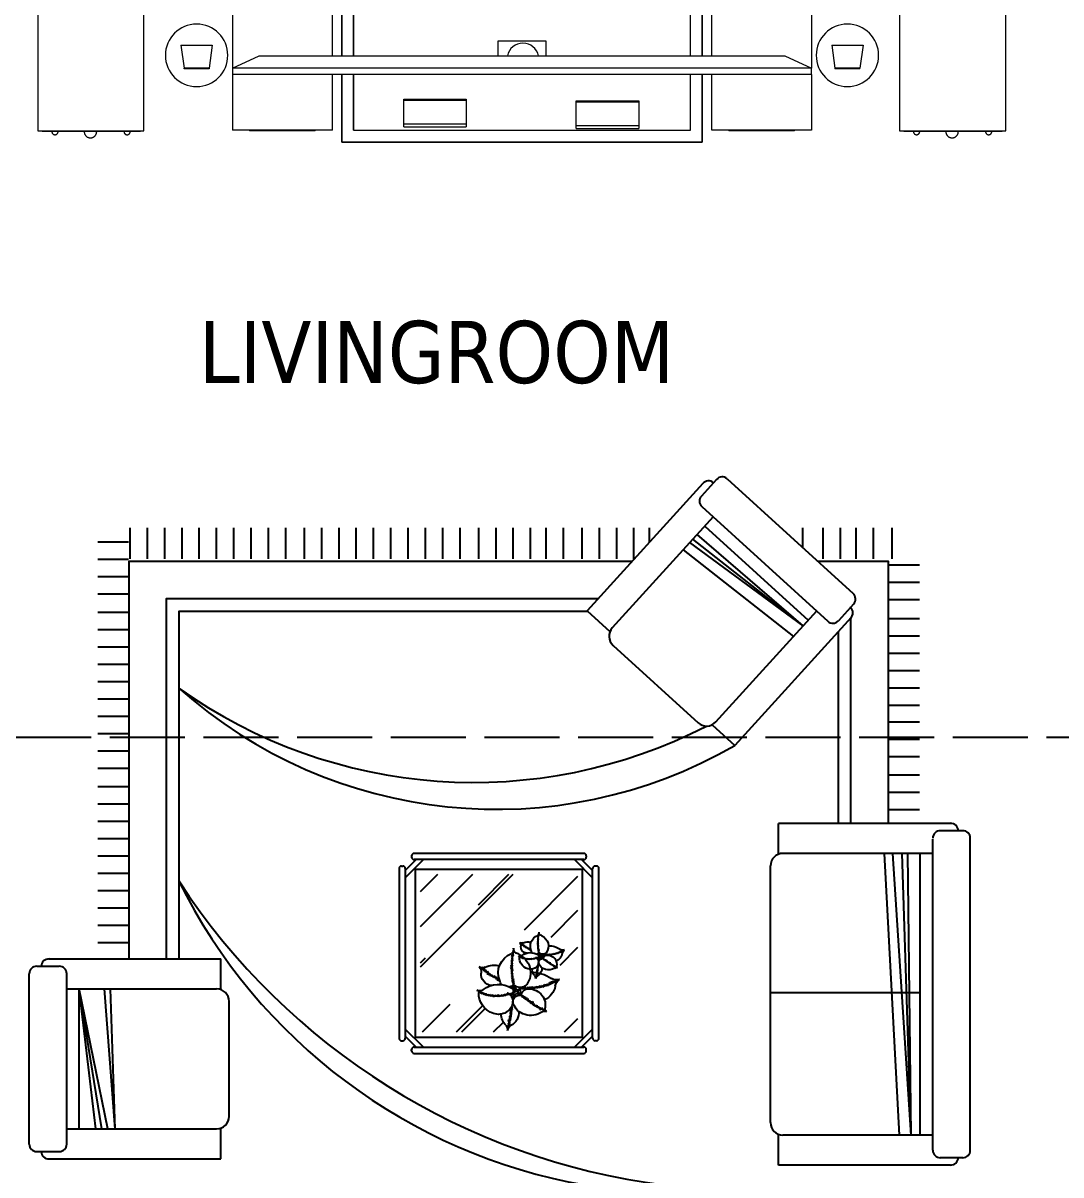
# Model space of a CAD drawing. Header units: inches. Extents: x 8351 to 42256, y 21052 to 33437.
# Drawn here: x 12247.7 to 12413.9, y 23941 to 24125.3 of the extents above; entities that cross this region are included whole.
import ezdxf

# ---------------------------------------------------------------- set-up
doc = ezdxf.new("R2010")
doc.units = ezdxf.units.IN
doc.header["$MEASUREMENT"] = 0
doc.linetypes.add('ACAD_ISO02W100', pattern=[15, 12, -3])
doc.layers.add('A-FUNTURE', color=241, linetype='Continuous')
doc.layers.add('A-G-BEAM', color=8, linetype='ACAD_ISO02W100')
doc.layers.add('A-TEXT', color=7, linetype='Continuous', lineweight=25)
doc.layers.add('I-FURN', color=30, linetype='Continuous', lineweight=9)
doc.styles.add('DIM_FONT', font='SIMPLEX', dxfattribs={"width": 0.8})
doc.styles.add('PDF Tahoma', font='tahoma.ttf')

# ---------------------------------------------------------------- blocks, each defined once
blk = doc.blocks.new('A$C35D01B65')
at = {"color": 252}
for p, q in [((122, 376.1), (128.3, 374.1)), ((128.3, 374.1), (123, 373.1)), ((123, 373.1), (133.6, 369.2)), ((133.6, 369.2), (124.1, 367.2)), ((132.5, 356.5), (123, 352.6)), ((123, 352.6), (136.7, 347.7)), ((124.1, 367.2), (132.5, 362.4)), ((132.5, 362.4), (126.2, 361.4)), ((126.2, 361.4), (132.5, 356.5)), ((136.7, 347.7), (128.3, 345.7)), ((128.3, 345.7), (134.6, 339.8)), ((134.6, 339.8), (129.3, 335.9)), ((129.3, 335.9), (139.9, 333.9)), ((137.8, 326.1), (131.4, 321.2)), ((139.9, 333.9), (132.5, 330)), ((132.5, 330), (137.8, 326.1)), ((131.4, 321.2), (139.9, 318.3)), ((139.9, 318.3), (132.5, 315.3)), ((132.5, 315.3), (138.8, 310.4)), ((138.8, 310.4), (135.7, 309.4)), ((135.7, 309.4), (143, 304.5)), ((143, 304.5), (136.7, 301.6)), ((209.3, 279.1), (215.7, 276.1)), ((210.4, 271.2), (209.3, 279.1)), ((214.6, 285), (224.1, 277.1)), ((215.7, 276.1), (214.6, 285)), ((222, 289.9), (227.2, 285)), ((224.1, 277.1), (222, 289.9)), ((227.2, 293.8), (232.5, 289.9)), ((227.2, 285), (227.2, 293.8)), ((232.5, 289.9), (233.5, 296.7)), ((233.5, 296.7), (239.9, 291.8)), ((239.9, 300.6), (245.1, 295.7)), ((239.9, 291.8), (239.9, 300.6)), ((245.1, 295.7), (246.2, 303.6)), ((246.2, 303.6), (251.4, 300.6)), ((251.4, 300.6), (252.5, 311.4)), ((252.5, 311.4), (258.8, 300.6)), ((258.8, 300.6), (260.9, 309.4)), ((260.9, 309.4), (265.1, 305.5)), ((265.1, 305.5), (267.2, 314.3)), ((11.5, 241.8), (16.7, 237.9)), ((13.6, 236), (11.5, 241.8)), ((16.7, 245.8), (23, 240.9)), ((16.7, 237.9), (16.7, 245.8)), ((23, 247.7), (27.2, 244.8)), ((23, 240.9), (23, 247.7)), ((27.2, 250.7), (33.6, 243.8)), ((27.2, 244.8), (27.2, 250.7)), ((33.6, 243.8), (35.7, 253.6)), ((35.7, 253.6), (42, 247.7)), ((42, 247.7), (44.1, 254.6)), ((44.1, 254.6), (49.3, 247.7)), ((49.3, 247.7), (51.4, 255.6)), ((51.4, 255.6), (54.6, 251.6)), ((54.6, 251.6), (58.8, 255.6)), ((58.8, 255.6), (59.9, 248.7)), ((59.9, 248.7), (67.2, 258.5)), ((67.2, 258.5), (70.4, 250.7)), ((70.4, 250.7), (73.6, 257.5)), ((73.6, 257.5), (76.7, 251.6)), ((76.7, 251.6), (82, 257.5)), ((82, 257.5), (84.1, 249.7)), ((84.1, 249.7), (89.3, 257.5)), ((89.3, 257.5), (93.6, 250.7)), ((93.6, 250.7), (96.7, 257.5)), ((96.7, 257.5), (100.9, 248.7)), ((100.9, 248.7), (105.1, 257.5)), ((105.1, 257.5), (106.2, 248.7)), ((106.2, 248.7), (113.6, 254.6)), ((113.6, 254.6), (113.6, 245.8)), ((113.6, 245.8), (118.8, 251.6)), ((118.8, 251.6), (118.8, 245.8)), ((118.8, 245.8), (124.1, 250.7)), ((148, 227.8), (154.6, 234.9)), ((177.8, 258.5), (188.3, 254.6)), ((183, 252.6), (177.8, 258.5)), ((185.1, 264.4), (193.5, 258.5)), ((188.3, 254.6), (185.1, 264.4)), ((191.4, 267.3), (197.8, 261.4)), ((193.5, 258.5), (191.4, 267.3)), ((197.8, 271.2), (203, 265.4)), ((197.8, 261.4), (197.8, 271.2)), ((203, 275.2), (210.4, 271.2)), ((203, 265.4), (203, 275.2)), ((77.8, 188.9), (77.8, 180.1)), ((83, 185), (77.8, 188.9)), ((83, 193.8), (83, 185)), ((88.3, 188.9), (83, 193.8)), ((84.1, 194.8), (88.3, 188.9)), ((149.3, 189.9), (137.8, 185)), ((137.8, 185), (146.2, 180.1)), ((149, 223.4), (139.5, 216.3)), ((150.4, 201.7), (139.9, 196.8)), ((139.9, 196.8), (149.3, 189.9)), ((141.4, 223.4), (148, 227.8)), ((142, 205.6), (150.4, 201.7)), ((179.9, 222.3), (184.1, 228.1)), ((184.1, 228.1), (185.1, 221.3)), ((185.1, 221.3), (188.3, 225.2)), ((188.3, 225.2), (191.4, 218.3)), ((191.4, 218.3), (197.8, 226.2)), ((197.8, 226.2), (199.9, 220.3)), ((199.9, 220.3), (205.1, 224.2)), ((205.1, 224.2), (211.4, 218.3)), ((211.4, 218.3), (217.8, 226.2)), ((217.8, 226.2), (219.9, 217.4)), ((219.9, 217.4), (226.2, 225.2)), ((226.2, 225.2), (230.4, 218.3)), ((230.4, 218.3), (234.6, 223.2)), ((234.6, 217.4), (242, 224.2)), ((234.6, 223.2), (234.6, 217.4)), ((242, 224.2), (243, 215.4)), ((243, 215.4), (250.4, 222.3)), ((250.4, 222.3), (252.5, 213.4)), ((252.5, 213.4), (257.8, 219.3)), ((257.8, 219.3), (258.8, 212.5)), ((258.8, 212.5), (269.3, 218.3)), ((269.3, 218.3), (269.3, 209.5)), ((269.3, 209.5), (277.8, 214.4)), ((277.8, 214.4), (276.7, 207.6)), ((276.7, 207.6), (286.2, 213.4)), ((286.2, 213.4), (286.2, 204.6)), ((286.2, 204.6), (292.5, 208.5)), ((292.5, 208.5), (290.4, 199.7)), ((290.4, 199.7), (299.9, 204.6)), ((299.9, 204.6), (299.9, 195.8)), ((299.9, 195.8), (308.3, 202.7)), ((308.3, 202.7), (309.3, 194.8)), ((309.3, 194.8), (315.7, 197.8)), ((315.7, 197.8), (315.7, 191.9)), ((20.9, 140.9), (14.6, 142.9)), ((17.8, 147.8), (20.9, 140.9)), ((31.4, 146.8), (17.8, 147.8)), ((31.4, 156.6), (31.4, 146.8)), ((37.8, 153.7), (31.4, 156.6)), ((34.6, 161.5), (37.8, 153.7)), ((46.2, 158.6), (34.6, 161.5)), ((43, 170.3), (46.2, 158.6)), ((54.6, 168.4), (43, 170.3)), ((54.6, 176.2), (54.6, 168.4)), ((58.8, 172.3), (54.6, 176.2)), ((65.1, 179.1), (58.8, 172.3)), ((71.4, 174.2), (65.1, 179.1)), ((71.4, 184), (71.4, 174.2)), ((77.8, 180.1), (71.4, 184)), ((145.1, 150.7), (133.6, 144.9)), ((133.6, 144.9), (144.1, 138)), ((145.1, 169.3), (136.7, 165.4)), ((136.7, 165.4), (144.1, 161.5)), ((144.1, 161.5), (136.7, 154.7)), ((136.7, 154.7), (145.1, 150.7)), ((146.2, 180.1), (137.8, 174.2)), ((137.8, 174.2), (145.1, 169.3)), ((234.4, 175.2), (237.9, 174.1)), ((237.9, 174.1), (235, 173.6)), ((235, 173.6), (240.9, 171.4)), ((240.3, 164.2), (235, 162.1)), ((235, 162.1), (242.6, 159.3)), ((240.9, 171.4), (235.6, 170.3)), ((235.6, 170.3), (240.3, 167.5)), ((240.3, 167.5), (236.7, 167)), ((236.7, 167), (240.3, 164.2)), ((242.6, 159.3), (237.9, 158.2)), ((237.9, 158.2), (241.5, 154.9)), ((241.5, 154.9), (238.5, 152.7)), ((238.5, 152.7), (244.4, 151.6)), ((243.2, 147.2), (239.7, 144.5)), ((239.7, 144.5), (244.4, 142.8)), ((244.4, 151.6), (240.3, 149.4)), ((240.3, 149.4), (243.2, 147.2)), ((244.4, 142.8), (240.3, 141.2)), ((240.3, 141.2), (243.8, 138.5)), ((243.8, 138.5), (242.1, 137.9)), ((306.9, 133), (307.5, 139)), ((307.5, 139), (311, 133)), ((314.6, 135.7), (315.7, 140.7)), ((144.1, 138), (134.6, 134.1)), ((134.6, 134.1), (144.1, 129.2)), ((144.1, 129.2), (136.7, 124.3)), ((136.7, 124.3), (144.1, 121.3)), ((144.1, 121.3), (136.7, 114.5)), ((136.7, 114.5), (145.1, 110.6)), ((145.1, 110.6), (137.8, 104.7)), ((137.8, 104.7), (145.1, 100.8)), ((145.1, 100.8), (138.8, 93.9)), ((138.8, 93.9), (147.2, 91)), ((172.5, 100.1), (175.4, 97.9)), ((173.7, 96.8), (172.5, 100.1)), ((175.4, 102.2), (179, 99.5)), ((175.4, 97.9), (175.4, 102.2)), ((179, 103.3), (181.3, 101.7)), ((179, 99.5), (179, 103.3)), ((181.3, 105), (184.9, 101.2)), ((181.3, 101.7), (181.3, 105)), ((184.9, 101.2), (186.1, 106.6)), ((186.1, 106.6), (189.6, 103.3)), ((189.6, 103.3), (190.8, 107.2)), ((190.8, 107.2), (193.7, 103.3)), ((193.7, 103.3), (194.9, 107.7)), ((194.9, 107.7), (196.7, 105.5)), ((196.7, 105.5), (199, 107.7)), ((199, 107.7), (199.6, 103.9)), ((199.6, 103.9), (203.7, 109.4)), ((203.7, 109.4), (205.5, 105)), ((205.5, 105), (207.3, 108.8)), ((207.3, 108.8), (209, 105.5)), ((209, 105.5), (212, 108.8)), ((212, 108.8), (213.2, 104.4)), ((213.2, 104.4), (216.1, 108.8)), ((216.1, 108.8), (218.5, 105)), ((218.5, 105), (220.2, 108.8)), ((220.2, 108.8), (222.6, 103.9)), ((222.6, 103.9), (225, 108.8)), ((225, 108.8), (225.6, 103.9)), ((225.6, 103.9), (229.7, 107.2)), ((229.7, 107.2), (229.7, 102.2)), ((229.7, 102.2), (232.6, 105.5)), ((232.6, 105.5), (232.6, 102.2)), ((232.6, 102.2), (235.6, 105)), ((242.1, 137.9), (246.2, 135.2)), ((246.2, 135.2), (242.6, 133.5)), ((245.3, 89.7), (249, 92.2)), ((249, 92.2), (252.7, 96.1)), ((265.6, 109.4), (271.5, 107.2)), ((268.6, 106.1), (265.6, 109.4)), ((266.8, 89.1), (269.2, 92.4)), ((269.2, 92.4), (269.8, 88.5)), ((269.8, 112.7), (274.5, 109.4)), ((271.5, 107.2), (269.8, 112.7)), ((273.3, 114.3), (276.8, 111)), ((274.5, 109.4), (273.3, 114.3)), ((276.8, 116.5), (279.8, 113.2)), ((276.8, 111), (276.8, 116.5)), ((279.8, 118.7), (283.9, 116.5)), ((279.8, 113.2), (279.8, 118.7)), ((283.3, 120.9), (286.9, 119.3)), ((283.9, 116.5), (283.3, 120.9)), ((286.3, 124.2), (291.6, 119.8)), ((286.9, 119.3), (286.3, 124.2)), ((290.4, 126.9), (293.3, 124.2)), ((291.6, 119.8), (290.4, 126.9)), ((293.3, 129.1), (296.3, 126.9)), ((293.3, 124.2), (293.3, 129.1)), ((296.3, 126.9), (296.9, 130.8)), ((296.9, 130.8), (300.4, 128)), ((300.4, 133), (303.4, 130.2)), ((300.4, 128), (300.4, 133)), ((303.4, 130.2), (303.9, 134.6)), ((303.9, 134.6), (306.9, 133)), ((311, 133), (312.2, 137.9)), ((312.2, 137.9), (314.6, 135.7)), ((147.2, 91), (142, 86.1)), ((176, 47.4), (177.8, 43.5)), ((183.7, 46.8), (176, 47.4)), ((183.7, 52.3), (183.7, 46.8)), ((187.2, 50.7), (183.7, 52.3)), ((185.5, 55.1), (187.2, 50.7)), ((192, 53.4), (185.5, 55.1)), ((190.2, 60), (192, 53.4)), ((196.7, 58.9), (190.2, 60)), ((196.7, 63.3), (196.7, 58.9)), ((199, 61.1), (196.7, 63.3)), ((202.6, 64.9), (199, 61.1)), ((206.1, 62.2), (202.6, 64.9)), ((206.1, 67.7), (206.1, 62.2)), ((209.6, 65.5), (206.1, 67.7)), ((209.6, 70.4), (209.6, 65.5)), ((212.6, 68.2), (209.6, 70.4)), ((212.6, 73.2), (212.6, 68.2)), ((215.5, 70.4), (212.6, 73.2)), ((213.2, 73.7), (215.5, 70.4)), ((247.4, 49), (240.9, 45.7)), ((247.4, 59.5), (242.6, 57.3)), ((242.6, 57.3), (246.8, 55.1)), ((246.8, 55.1), (242.6, 51.2)), ((242.6, 51.2), (247.4, 49)), ((249.7, 71), (243.2, 68.2)), ((243.2, 68.2), (247.9, 65.5)), ((247.9, 65.5), (243.2, 62.2)), ((243.2, 62.2), (247.4, 59.5)), ((249.5, 89.7), (244.2, 85.8)), ((250.3, 77.6), (244.4, 74.8)), ((244.4, 74.8), (249.7, 71)), ((245.6, 79.8), (250.3, 77.6)), ((269.8, 88.5), (271.5, 90.7)), ((271.5, 90.7), (273.3, 86.9)), ((273.3, 86.9), (276.8, 91.3)), ((276.8, 91.3), (278, 88)), ((278, 88), (281, 90.2)), ((281, 90.2), (284.5, 86.9)), ((284.5, 86.9), (288, 91.3)), ((288, 91.3), (289.2, 86.3)), ((289.2, 86.3), (292.7, 90.7)), ((292.7, 90.7), (295.1, 86.9)), ((295.1, 86.9), (297.5, 89.6)), ((297.5, 86.3), (301.6, 90.2)), ((297.5, 89.6), (297.5, 86.3)), ((301.6, 90.2), (302.2, 85.2)), ((302.2, 85.2), (306.3, 89.1)), ((306.3, 89.1), (307.5, 84.1)), ((307.5, 84.1), (310.4, 87.4)), ((310.4, 87.4), (311, 83.6)), ((311, 83.6), (316.9, 86.9)), ((316.9, 86.9), (316.9, 82)), ((316.9, 82), (321.6, 84.7)), ((321.6, 84.7), (321, 80.9)), ((321, 80.9), (326.3, 84.1)), ((326.3, 84.1), (326.3, 79.2)), ((326.3, 79.2), (329.9, 81.4)), ((329.9, 81.4), (328.7, 76.5)), ((328.7, 76.5), (334, 79.2)), ((334, 79.2), (334, 74.3)), ((334, 74.3), (338.7, 78.1)), ((338.7, 78.1), (339.3, 73.7)), ((339.3, 73.7), (342.9, 75.4)), ((342.9, 75.4), (342.9, 72.1)), ((177.8, 43.5), (174.3, 44.6)), ((240.9, 45.7), (246.8, 41.9)), ((246.8, 41.9), (241.5, 39.7)), ((241.5, 39.7), (246.8, 37)), ((246.8, 37), (242.6, 34.2)), ((242.6, 34.2), (246.8, 32.6)), ((246.8, 32.6), (242.6, 28.7)), ((242.6, 28.7), (247.4, 26.5)), ((247.4, 26.5), (243.2, 23.2)), ((243.2, 23.2), (247.4, 21.1)), ((247.4, 21.1), (243.8, 17.2)), ((243.8, 17.2), (248.5, 15.6)), ((248.5, 15.6), (245.6, 12.8))]:
    blk.add_line(p, q, dxfattribs=at)
for centre, major_axis, ratio, start_param, end_param in [((196, 315.6), (-101.4, 0), 0.931359, -0.64386, -0.12835), ((85, 393.2), (-37.4, 0), 0.931359, 2.497732, 3.141566), ((-449.5, 254.8), (590.8, 0), 0.931359, 0.079161, 0.254194), ((149.4, 395.6), (-27.1, 0), 0.931359, 0.095049, 1.048204), ((104.5, 323), (62.8, 0), 0.931359, -0.117085, 1.048204), ((97.7, 246.4), (-90.4, 0), 0.931359, -1.210835, 0.057502), ((86.2, 274.9), (57.7, 0), 0.931359, 0.080445, 1.930758), ((215.2, 265.1), (-73.1, 0), 0.931359, 4.069383, 5.990613), ((104.3, 276.2), (-39.5, 0), 0.931359, 2.014039, 3.222037), ((171.4, 277.4), (-27.4, 0), 0.931359, -0.292573, 1.81957), ((448.4, -9.1), (-389, 0), 0.931359, -1.118727, -0.806659), ((205, 290), (-68.5, 0), 0.931359, 1.594581, 3.412072), ((271.6, 335.2), (-20.9, 0), 0.931359, 0.92779, 1.908697), ((369, 249.2), (-116, 0), 0.931359, -0.676061, -0.565041), ((79.7, 130.3), (135, 0), 0.931359, 1.233746, 2.201938), ((-2.8, 241), (10.3, 0), 0.931359, -1.29861, 0.057502), ((10.8, 215.2), (20.8, 0), 0.931359, 0.790943, 2.116581), ((131.7, 234.4), (13.9, 0), 0.931359, -0.999365, 2.417245), ((166.6, 344.4), (107.3, 0), 0.931359, 4.383389, 4.574189), ((213.8, 286.4), (-76, 0), 0.931359, 0.310142, 0.617664), ((146.8, 232.3), (-8.8, 0), 0.931359, 3.236326, 5.013036), ((212.8, 192.3), (72.1, 0), 0.931359, 2.489227, 2.831661), ((204, 282), (-60.9, 0), 0.931359, 0.258874, 0.700688), ((178.2, 213.3), (26.4, 0), 0.931359, 2.266453, 3.127398), ((159.6, 263.9), (19.9, 0), 0.931359, 4.605943, 5.560187), ((1506001.6, -2525816), (3102227, 122.7), 0.931356, 2.077581, 2.077587), ((177, 245.2), (-17, 0), 0.931359, 0.386029, 1.424245), ((222.3, 311.8), (-105.1, 0), 0.931359, 0.950586, 1.088264), ((225.9, 228.9), (-51.6, 0), 0.931359, -0.405798, 0.1426), ((206, 252.1), (27.8, 0), 0.931359, 3.118446, 4.736174), ((234.4, 203.7), (79.9, 0), 0.931359, 0.168838, 1.107636), ((351.1, -220.8), (-514.4, 0), 0.931359, -1.036863, -0.843243), ((67.3, 166.9), (51, 0), 0.931359, 1.746607, 3.213873), ((86.5, 299.8), (97.5, 0), 0.931359, 4.035858, 5.283821), ((175.2, 161.9), (-90.2, 0), 0.931359, -0.376714, 1.142644), ((122.8, 190.4), (-31.5, 0), 0.931359, -0.718865, -0.080308), ((122.8, 190.4), (-31.5, 0), 0.931359, 3.848767, 4.459185), ((539.6, 141.4), (-399.4, 0), 0.931359, -0.185903, 0.185903), ((172.9, 188.6), (-34.5, 0), 0.931359, 3.850701, 5.574077), ((123.5, 162.4), (-91, 0), 0.931359, 2.040895, 3.730687), ((182.9, 192.8), (-32.4, 0), 0.931359, -1.320146, -1.172986), ((202.9, 16.6), (224.4, 0), 0.931359, 0.968732, 1.684797), ((211.9, 298.2), (-149.3, 0), 0.931359, 1.587494, 2.189866), ((213.7, 184.8), (-20.9, 0), 0.931359, 2.497732, 3.141566), ((-85.6, 107.3), (-330.9, 0), 0.931359, 3.220754, 3.395787), ((249.7, 186.1), (15.2, 0), 0.931359, 3.236642, 4.189797), ((318.2, 159.3), (33.9, 0), 0.931359, 1.216661, 2.189866), ((361.7, 223.9), (-49.2, 0), 0.931359, 0.168838, 0.870004), ((-28.8, 160.5), (-45.4, 0), 0.931359, 2.554351, 3.213873), ((23, 123.2), (20.5, 0), 0.931359, 1.064334, 2.325811), ((69.1, 200.6), (-74.6, 0), 0.931359, 1.064334, 1.872975), ((220.8, 102.6), (50.6, 0), 0.931359, 1.930758, 3.199095), ((214.4, 118.5), (-32.3, 0), 0.931359, 3.222037, 5.07235), ((275.8, 141.4), (56.8, 0), 0.931359, 2.497732, 3.013243), ((224.6, 145.5), (-35.2, 0), 0.931359, 3.024508, 4.189797), ((286.6, 113.1), (-40.9, 0), 0.931359, 4.069383, 5.990613), ((417.2, -40.5), (217.8, 0), 0.931359, 2.022865, 2.334934), ((318.2, 152.3), (-11.7, 0), 0.931359, 0.92779, 1.908697), ((372.7, 104.2), (65, 0), 0.931359, 2.465532, 2.576551), ((210.7, 37.6), (75.6, 0), 0.931359, 1.233746, 2.201938), ((164.5, 99.6), (-5.75, 0), 0.931359, 1.842983, 3.199095), ((172.1, 85.1), (11.7, 0), 0.931359, 0.790943, 2.116581), ((214.5, 132.5), (54.6, 0), 0.931359, 4.035858, 5.283821), ((224.5, 119.3), (22.1, 0), 0.931359, -1.127553, 0.080445), ((239.8, 95.9), (7.8, 0), 0.931359, -0.999365, 2.417245), ((259.4, 157.5), (60.1, 0), 0.931359, 4.383389, 4.574189), ((285.8, 125), (-42.6, 0), 0.931359, 0.310142, 0.617664), ((262.1, 120), (-15.3, 0), 0.931359, -0.292573, 1.81957), ((248.3, 94.7), (-4.93, 0), 0.931359, 3.236326, 5.013036), ((285.3, 72.3), (40.4, 0), 0.931359, 2.489227, 2.831661), ((280.3, 122.5), (-34.1, 0), 0.931359, 0.258874, 0.700688), ((265.9, 84.1), (-14.8, 0), 0.931359, -0.875139, -0.014195), ((255.5, 112.4), (-11.2, 0), 0.931359, 1.46435, 2.418595), ((843527, -1414492.3), (-1737236.7, 12.3), 0.93136, -1.063965, -1.063959), ((265.2, 101.9), (-9.51, 0), 0.931359, 0.386029, 1.424245), ((290.6, 139.2), (-58.8, 0), 0.931359, 0.950586, 1.088264), ((292.6, 92.8), (-28.9, 0), 0.931359, -0.405798, 0.1426), ((279.7, -26.1), (125.7, 0), 0.931359, 0.968732, 1.684797), ((281.4, 105.8), (-15.6, 0), 0.931359, -0.023147, 1.594581), ((280.9, 127), (38.4, 0), 0.931359, -1.547012, 0.270479), ((297.4, 78.7), (-44.8, 0), 0.931359, 3.310431, 4.249228), ((116.4, 65.3), (-30.4, 0), 0.931359, 3.066124, 3.935023), ((169.5, 66), (-22.9, 0), 0.931359, -1.361808, 0.131882), ((362.7, -159), (288.1, 0), 0.931359, 2.10473, 2.29835), ((150, 54.5), (-25.4, 0), 0.931359, 2.554351, 3.213873), ((203.8, 58.1), (-28.5, 0), 0.931359, -1.394986, 0.07228), ((264.2, 55.3), (50.5, 0), 0.931359, 2.764878, 4.284237), ((234.8, 71.3), (17.7, 0), 0.931359, 2.422728, 3.061285), ((234.8, 71.3), (-17.7, 0), 0.931359, 3.848767, 4.459185), ((468.2, 43.8), (-223.7, 0), 0.931359, -0.185903, 0.185903), ((262.9, 70.2), (-19.3, 0), 0.931359, 3.850701, 5.574077), ((235.2, 55.6), (-51, 0), 0.931359, 2.040895, 3.730687), ((268.5, 72.6), (18.2, 0), 0.931359, 1.821447, 1.968607), ((284.8, 131.6), (-83.6, 0), 0.931359, 1.587494, 2.189866), ((344.3, 53.8), (-19, 0), 0.931359, 4.358254, 5.331458), ((368.6, 90), (27.5, 0), 0.931359, 3.310431, 4.011597), ((179, 33.6), (11.5, 0), 0.931359, 1.064334, 2.325811), ((204.8, 77), (-41.8, 0), 0.931359, 1.064334, 1.872975), ((231.3, 1.2), (17, 0), 0.931359, -0.075469, 0.79343), ((261, 1.6), (12.8, 0), 0.931359, 1.779785, 3.273475)]:
    blk.add_ellipse(centre, major_axis=major_axis, ratio=ratio, start_param=start_param, end_param=end_param, dxfattribs=at)
blk = doc.blocks.new('Entertainment_Center_9063 - Entertainment_Center_9063-571366-UPPER-FLOOR')
at = {"layer": 'I-FURN'}
for p, q in [((25.87, 25.87), (-31.87, 25.87)), ((-31.87, 25.87), (-31.87, 11.92)), ((-31.87, 25.87), (25.87, 25.87)), ((-31.87, 11.92), (-31.87, 25.87)), ((25.87, 11.92), (25.87, 25.87)), ((25.87, 25.87), (25.87, 11.92)), ((-30, 24), (-30, 11.92)), ((24, 24), (-30, 24)), ((24, 24), (-30, 24)), ((-30, 11.92), (-30, 24)), ((24, 11.92), (24, 24)), ((24, 11.92), (24, 24)), ((-80.55, 20.92), (-80.55, -0.08)), ((-63.55, 20.92), (-80.55, 20.92)), ((-63.55, -0.08), (-63.55, 20.92)), ((-49.37, 20.83), (-33.37, 20.83)), ((-49.37, 20.83), (-49.37, 9.92)), ((-33.37, 11.92), (-33.37, 20.83)), ((27.37, 20.83), (43.37, 20.83)), ((27.37, 11.92), (27.37, 20.83)), ((43.37, 20.83), (43.37, 9.92)), ((57.45, 20.92), (57.45, -0.08)), ((74.45, 20.92), (57.45, 20.92)), ((74.45, -0.08), (74.45, 20.92)), ((-57.61, 13.63), (-52.61, 13.63)), ((-57.61, 13.63), (-57.11, 9.92)), ((-52.61, 13.63), (-53.11, 9.92)), ((-6.87, 14.25), (-6.87, 11.92)), ((0.88, 14.25), (-6.87, 14.25)), ((0.88, 11.92), (0.88, 14.25)), ((46.61, 13.63), (51.61, 13.63)), ((46.61, 13.63), (47.11, 9.92)), ((51.61, 13.63), (51.11, 9.92)), ((-49.37, 9.92), (-45.08, 11.92)), ((-45.08, 11.92), (39.08, 11.92)), ((39.08, 11.92), (43.37, 9.92)), ((-57.11, 9.92), (-53.11, 9.92)), ((-57.11, 9.86), (-57.11, 9.92)), ((-53.11, 9.92), (-57.11, 9.92)), ((-53.11, 9.86), (-57.11, 9.86)), ((-53.11, 9.92), (-53.11, 9.86)), ((43.37, 9.92), (-49.37, 9.92)), ((-49.37, 9.92), (-49.37, 8.92)), ((43.37, 8.92), (43.37, 9.92)), ((47.11, 9.92), (51.11, 9.92)), ((47.11, 9.92), (47.11, 9.86)), ((51.11, 9.92), (47.11, 9.92)), ((51.11, 9.86), (47.11, 9.86)), ((51.11, 9.86), (51.11, 9.92)), ((-49.37, 8.92), (-49.37, 0)), ((43.37, 8.92), (-49.37, 8.92)), ((-33.37, 0), (-33.37, 8.92)), ((-31.87, 8.92), (-31.87, -1.87)), ((-31.87, -1.87), (-31.87, 8.92)), ((-30, 8.92), (-30, 0)), ((-30, 0), (-30, 8.92)), ((24, 0), (24, 8.92)), ((24, 0), (24, 8.92)), ((25.87, -1.87), (25.87, 8.92)), ((25.87, 8.92), (25.87, -1.87)), ((27.37, 0), (27.37, 8.92)), ((43.37, 8.92), (43.37, 0)), ((-21.94, 4.97), (-11.94, 4.97)), ((-21.94, 4.82), (-21.94, 4.97)), ((-21.94, 0.97), (-21.94, 4.82)), ((-21.94, 4.82), (-11.94, 4.82)), ((-11.94, 4.97), (-11.94, 4.82)), ((-11.94, 4.82), (-11.94, 0.97)), ((5.69, 4.57), (5.69, 4.72)), ((5.69, 4.72), (15.69, 4.72)), ((5.69, 0.72), (5.69, 4.57)), ((5.69, 4.57), (15.69, 4.57)), ((15.69, 4.72), (15.69, 4.57)), ((15.69, 4.57), (15.69, 0.72)), ((-33.37, 0), (-49.37, 0)), ((-30, 0), (24, 0)), ((-30, 0), (24, 0)), ((-21.94, 0.54), (-21.94, 0.97)), ((-11.94, 0.97), (-21.94, 0.97)), ((-21.94, 0.54), (-11.94, 0.54)), ((-11.94, 0.97), (-11.94, 0.54)), ((5.69, 0.29), (5.69, 0.72)), ((15.69, 0.72), (5.69, 0.72)), ((5.69, 0.29), (15.69, 0.29)), ((15.69, 0.72), (15.69, 0.29)), ((43.37, 0), (27.37, 0)), ((-80.55, -0.08), (-63.55, -0.08)), ((-79.84, -0.08), (-79.84, -0.2)), ((-64.09, -0.2), (-79.84, -0.2)), ((-64.09, -0.2), (-64.09, -0.08)), ((-46.62, 0), (-46.62, -0.06)), ((-36.12, -0.06), (-46.62, -0.06)), ((-36.12, -0.06), (-36.12, 0)), ((30.12, 0), (30.12, -0.06)), ((40.62, -0.06), (30.12, -0.06)), ((40.62, -0.06), (40.62, 0)), ((57.45, -0.08), (74.45, -0.08)), ((58.13, -0.08), (58.13, -0.2)), ((73.88, -0.2), (58.13, -0.2)), ((73.88, -0.2), (73.88, -0.08)), ((-31.87, -1.87), (25.87, -1.87)), ((25.87, -1.87), (-31.87, -1.87))]:
    blk.add_line(p, q, dxfattribs=at)
at = {"layer": 'I-FURN', "flags": 128}
for points in [[(-78.28, -0.2), (-78.28, -0.22), (-78.28, -0.24), (-78.28, -0.26), (-78.28, -0.28), (-78.27, -0.3), (-78.27, -0.32), (-78.27, -0.34), (-78.26, -0.36), (-78.25, -0.38), (-78.25, -0.4), (-78.24, -0.42), (-78.23, -0.43), (-78.22, -0.45), (-78.21, -0.47), (-78.2, -0.49), (-78.19, -0.5), (-78.17, -0.52), (-78.16, -0.53), (-78.15, -0.55), (-78.13, -0.56), (-78.12, -0.58), (-78.1, -0.59), (-78.09, -0.6), (-78.07, -0.61), (-78.06, -0.62), (-78.04, -0.64), (-78.02, -0.65), (-78, -0.65), (-77.98, -0.66), (-77.97, -0.67), (-77.95, -0.68), (-77.93, -0.68), (-77.91, -0.69), (-77.89, -0.69), (-77.87, -0.7), (-77.85, -0.7), (-77.83, -0.7), (-77.81, -0.7), (-77.79, -0.7), (-77.77, -0.7), (-77.75, -0.7), (-77.73, -0.7), (-77.71, -0.7), (-77.69, -0.7), (-77.67, -0.69), (-77.65, -0.69), (-77.63, -0.68), (-77.61, -0.67), (-77.6, -0.67), (-77.58, -0.66), (-77.56, -0.65), (-77.54, -0.64), (-77.52, -0.63), (-77.51, -0.62), (-77.49, -0.61), (-77.47, -0.6), (-77.46, -0.58), (-77.44, -0.57), (-77.43, -0.56), (-77.42, -0.54), (-77.4, -0.53), (-77.39, -0.51), (-77.38, -0.5), (-77.37, -0.48), (-77.36, -0.46), (-77.35, -0.44), (-77.34, -0.43), (-77.33, -0.41), (-77.32, -0.39), (-77.31, -0.37), (-77.31, -0.35), (-77.3, -0.33), (-77.3, -0.31), (-77.29, -0.29), (-77.29, -0.27), (-77.29, -0.25), (-77.29, -0.23), (-77.29, -0.21), (-77.28, -0.2)], [(-73.1, -0.2), (-73.1, -0.24), (-73.1, -0.28), (-73.09, -0.32), (-73.09, -0.36), (-73.08, -0.4), (-73.07, -0.44), (-73.06, -0.48), (-73.05, -0.52), (-73.04, -0.56), (-73.02, -0.59), (-73.01, -0.63), (-72.99, -0.67), (-72.97, -0.7), (-72.95, -0.74), (-72.93, -0.77), (-72.9, -0.8), (-72.88, -0.83), (-72.85, -0.86), (-72.83, -0.89), (-72.8, -0.92), (-72.77, -0.95), (-72.74, -0.97), (-72.71, -1), (-72.68, -1.02), (-72.64, -1.05), (-72.61, -1.07), (-72.57, -1.09), (-72.54, -1.1), (-72.5, -1.12), (-72.46, -1.14), (-72.43, -1.15), (-72.39, -1.16), (-72.35, -1.17), (-72.31, -1.18), (-72.27, -1.19), (-72.23, -1.2), (-72.19, -1.2), (-72.15, -1.2), (-72.11, -1.2), (-72.07, -1.2), (-72.03, -1.2), (-71.99, -1.2), (-71.95, -1.19), (-71.91, -1.19), (-71.87, -1.18), (-71.84, -1.17), (-71.8, -1.16), (-71.76, -1.14), (-71.72, -1.13), (-71.69, -1.11), (-71.65, -1.1), (-71.61, -1.08), (-71.58, -1.06), (-71.55, -1.04), (-71.51, -1.01), (-71.48, -0.99), (-71.45, -0.96), (-71.42, -0.94), (-71.39, -0.91), (-71.36, -0.88), (-71.34, -0.85), (-71.31, -0.82), (-71.29, -0.79), (-71.27, -0.75), (-71.25, -0.72), (-71.23, -0.68), (-71.21, -0.65), (-71.19, -0.61), (-71.17, -0.58), (-71.16, -0.54), (-71.15, -0.5), (-71.14, -0.46), (-71.13, -0.42), (-71.12, -0.38), (-71.11, -0.35), (-71.11, -0.31), (-71.1, -0.27), (-71.1, -0.23), (-71.1, -0.2)], [(-66.73, -0.2), (-66.73, -0.22), (-66.73, -0.24), (-66.73, -0.26), (-66.73, -0.28), (-66.72, -0.3), (-66.72, -0.32), (-66.71, -0.34), (-66.71, -0.36), (-66.7, -0.38), (-66.69, -0.4), (-66.69, -0.42), (-66.68, -0.43), (-66.67, -0.45), (-66.66, -0.47), (-66.65, -0.49), (-66.63, -0.5), (-66.62, -0.52), (-66.61, -0.53), (-66.6, -0.55), (-66.58, -0.56), (-66.57, -0.58), (-66.55, -0.59), (-66.54, -0.6), (-66.52, -0.61), (-66.5, -0.62), (-66.49, -0.64), (-66.47, -0.65), (-66.45, -0.65), (-66.43, -0.66), (-66.41, -0.67), (-66.4, -0.68), (-66.38, -0.68), (-66.36, -0.69), (-66.34, -0.69), (-66.32, -0.7), (-66.3, -0.7), (-66.28, -0.7), (-66.26, -0.7), (-66.24, -0.7), (-66.22, -0.7), (-66.2, -0.7), (-66.18, -0.7), (-66.16, -0.7), (-66.14, -0.7), (-66.12, -0.69), (-66.1, -0.69), (-66.08, -0.68), (-66.06, -0.67), (-66.04, -0.67), (-66.03, -0.66), (-66.01, -0.65), (-65.99, -0.64), (-65.97, -0.63), (-65.96, -0.62), (-65.94, -0.61), (-65.92, -0.6), (-65.91, -0.58), (-65.89, -0.57), (-65.88, -0.56), (-65.86, -0.54), (-65.85, -0.53), (-65.84, -0.51), (-65.83, -0.5), (-65.82, -0.48), (-65.8, -0.46), (-65.79, -0.44), (-65.79, -0.43), (-65.78, -0.41), (-65.77, -0.39), (-65.76, -0.37), (-65.76, -0.35), (-65.75, -0.33), (-65.75, -0.31), (-65.74, -0.29), (-65.74, -0.27), (-65.74, -0.25), (-65.73, -0.23), (-65.73, -0.21), (-65.73, -0.2)], [(59.68, -0.2), (59.68, -0.22), (59.68, -0.24), (59.68, -0.26), (59.68, -0.28), (59.69, -0.3), (59.69, -0.32), (59.7, -0.34), (59.7, -0.36), (59.71, -0.38), (59.72, -0.4), (59.73, -0.42), (59.73, -0.43), (59.74, -0.45), (59.75, -0.47), (59.77, -0.49), (59.78, -0.5), (59.79, -0.52), (59.8, -0.53), (59.82, -0.55), (59.83, -0.56), (59.84, -0.58), (59.86, -0.59), (59.88, -0.6), (59.89, -0.61), (59.91, -0.62), (59.92, -0.64), (59.94, -0.65), (59.96, -0.65), (59.98, -0.66), (60, -0.67), (60.02, -0.68), (60.03, -0.68), (60.05, -0.69), (60.07, -0.69), (60.09, -0.7), (60.11, -0.7), (60.13, -0.7), (60.15, -0.7), (60.17, -0.7), (60.19, -0.7), (60.21, -0.7), (60.23, -0.7), (60.25, -0.7), (60.27, -0.7), (60.29, -0.69), (60.31, -0.69), (60.33, -0.68), (60.35, -0.67), (60.37, -0.67), (60.39, -0.66), (60.4, -0.65), (60.42, -0.64), (60.44, -0.63), (60.46, -0.62), (60.47, -0.61), (60.49, -0.6), (60.5, -0.58), (60.52, -0.57), (60.53, -0.56), (60.55, -0.54), (60.56, -0.53), (60.57, -0.51), (60.58, -0.5), (60.6, -0.48), (60.61, -0.46), (60.62, -0.44), (60.63, -0.43), (60.63, -0.41), (60.64, -0.39), (60.65, -0.37), (60.66, -0.35), (60.66, -0.33), (60.67, -0.31), (60.67, -0.29), (60.67, -0.27), (60.68, -0.25), (60.68, -0.23), (60.68, -0.21), (60.68, -0.2)], [(64.86, -0.2), (64.86, -0.24), (64.86, -0.28), (64.87, -0.32), (64.87, -0.36), (64.88, -0.4), (64.89, -0.44), (64.9, -0.48), (64.91, -0.52), (64.93, -0.56), (64.94, -0.59), (64.96, -0.63), (64.97, -0.67), (64.99, -0.7), (65.01, -0.74), (65.04, -0.77), (65.06, -0.8), (65.08, -0.83), (65.11, -0.86), (65.14, -0.89), (65.16, -0.92), (65.19, -0.95), (65.22, -0.97), (65.26, -1), (65.29, -1.02), (65.32, -1.05), (65.35, -1.07), (65.39, -1.09), (65.43, -1.1), (65.46, -1.12), (65.5, -1.14), (65.54, -1.15), (65.57, -1.16), (65.61, -1.17), (65.65, -1.18), (65.69, -1.19), (65.73, -1.2), (65.77, -1.2), (65.81, -1.2), (65.85, -1.2), (65.89, -1.2), (65.93, -1.2), (65.97, -1.2), (66.01, -1.19), (66.05, -1.19), (66.09, -1.18), (66.13, -1.17), (66.17, -1.16), (66.2, -1.14), (66.24, -1.13), (66.28, -1.11), (66.31, -1.1), (66.35, -1.08), (66.38, -1.06), (66.42, -1.04), (66.45, -1.01), (66.48, -0.99), (66.51, -0.96), (66.54, -0.94), (66.57, -0.91), (66.6, -0.88), (66.62, -0.85), (66.65, -0.82), (66.67, -0.79), (66.7, -0.75), (66.72, -0.72), (66.74, -0.68), (66.76, -0.65), (66.77, -0.61), (66.79, -0.58), (66.8, -0.54), (66.82, -0.5), (66.83, -0.46), (66.84, -0.42), (66.84, -0.38), (66.85, -0.35), (66.86, -0.31), (66.86, -0.27), (66.86, -0.23), (66.86, -0.2)], [(71.23, -0.2), (71.23, -0.22), (71.23, -0.24), (71.23, -0.26), (71.24, -0.28), (71.24, -0.3), (71.24, -0.32), (71.25, -0.34), (71.26, -0.36), (71.26, -0.38), (71.27, -0.4), (71.28, -0.42), (71.29, -0.43), (71.3, -0.45), (71.31, -0.47), (71.32, -0.49), (71.33, -0.5), (71.34, -0.52), (71.35, -0.53), (71.37, -0.55), (71.38, -0.56), (71.4, -0.58), (71.41, -0.59), (71.43, -0.6), (71.44, -0.61), (71.46, -0.62), (71.48, -0.64), (71.49, -0.65), (71.51, -0.65), (71.53, -0.66), (71.55, -0.67), (71.57, -0.68), (71.59, -0.68), (71.61, -0.69), (71.63, -0.69), (71.64, -0.7), (71.66, -0.7), (71.68, -0.7), (71.7, -0.7), (71.72, -0.7), (71.74, -0.7), (71.76, -0.7), (71.78, -0.7), (71.8, -0.7), (71.82, -0.7), (71.84, -0.69), (71.86, -0.69), (71.88, -0.68), (71.9, -0.67), (71.92, -0.67), (71.94, -0.66), (71.96, -0.65), (71.97, -0.64), (71.99, -0.63), (72.01, -0.62), (72.02, -0.61), (72.04, -0.6), (72.06, -0.58), (72.07, -0.57), (72.08, -0.56), (72.1, -0.54), (72.11, -0.53), (72.12, -0.51), (72.14, -0.5), (72.15, -0.48), (72.16, -0.46), (72.17, -0.44), (72.18, -0.43), (72.19, -0.41), (72.19, -0.39), (72.2, -0.37), (72.21, -0.35), (72.21, -0.33), (72.22, -0.31), (72.22, -0.29), (72.22, -0.27), (72.23, -0.25), (72.23, -0.23), (72.23, -0.21), (72.23, -0.2)]]:
    blk.add_lwpolyline(points, dxfattribs=at)
at = {"layer": 'I-FURN'}
for centre, radius, start, end in [((-55.11, 12), 5, 360, 180), ((49.11, 12), 5, 0, 180), ((-2.85, 11.4), 2.55, 11.821, 168.179), ((-55.11, 12), 5, 180, 360), ((49.11, 12), 5, 180, 360)]:
    blk.add_arc(centre, radius, start, end, dxfattribs=at)
for points in [[(25.87, 25.87), (25.87, 25.87), (25.87, 25.87), (25.87, 25.87)], [(25.87, 25.87), (25.87, 25.87), (25.87, 25.87), (25.87, 25.87)], [(-31.87, -1.87), (-31.87, -1.87), (-31.87, -1.87), (-31.87, -1.87)], [(-31.87, -1.87), (-31.87, -1.87), (-31.87, -1.87), (-31.87, -1.87)], [(25.87, -1.87), (25.87, -1.87), (25.87, -1.87), (25.87, -1.87)], [(25.87, -1.87), (25.87, -1.87), (25.87, -1.87), (25.87, -1.87)]]:
    blk.add_open_spline(points, degree=3, dxfattribs=at)

msp = doc.modelspace()

# ---------------------------------------------------------------- hatches: boundary and pattern name
at = {"layer": 'A-FUNTURE', "ltscale": 120}
h = msp.add_hatch(dxfattribs=at)
h.set_pattern_fill('AR-RROOF', color=256, scale=12, angle=225, style=0)
h.set_pattern_definition([(225, (15751.443, 19845.516), (-10.182338, -27.1529), [180, -24, 60, -12]), (225, (15744.4, 19829.988), (19.770706, -2.800143), [36, -3.96, 72, -9]), (225, (15754.413, 19834.061), (-38.438325, -49.808602), [96, -16.8, 48, -12])])
h.paths.add_polyline_path([(12311.28, 23989.05), (12311.28, 23963.85), (12336.48, 23963.85), (12336.48, 23989.05)])
h.paths.add_polyline_path([(12329.44, 23966.03), (12328.15, 23966.52), (12327.42, 23966.84), (12327.18, 23966.03), (12326.61, 23965.31), (12325.97, 23964.74), (12325.8, 23964.26), (12325.64, 23964.01), (12325.24, 23963.93), (12324.67, 23965.23), (12324.11, 23965.95), (12324.11, 23966.6), (12322.81, 23966.6), (12321.36, 23967.57), (12320.14, 23969.75), (12320.14, 23970.88), (12320.14, 23971.69), (12321.11, 23971.37), (12321.76, 23971.45), (12321.28, 23971.77), (12320.63, 23972.82), (12320.71, 23973.87), (12320.63, 23975), (12321.11, 23974.92), (12322.73, 23975.08), (12324.11, 23975.08), (12325, 23976.7), (12325.97, 23977.67), (12326.45, 23978.07), (12326.77, 23977.43), (12326.86, 23978.48), (12328.31, 23978.96), (12328.96, 23978.88), (12329.6, 23979.77), (12330.33, 23980.58), (12330.9, 23980.01), (12332.19, 23979.04), (12332.11, 23978.31), (12333.16, 23978.07), (12335.02, 23977.67), (12335.02, 23976.62), (12334.29, 23975.73), (12333.57, 23975.08), (12333.65, 23974.27), (12333.24, 23974.03), (12333.24, 23973.06), (12333.81, 23972.98), (12333.81, 23972.01), (12333.32, 23971.2), (12332.68, 23969.59), (12331.63, 23969.35), (12331.63, 23967.89), (12332.92, 23967.08), (12331.87, 23966.76), (12330.41, 23966.19)], flags=16)

# ---------------------------------------------------------------- linework, layer by layer
for p, q in [((12356.53, 24051.63), (12338, 24031.27)), ((12358.72, 24052.29), (12356.3, 24049.63)), ((12360.41, 24052.37), (12380.58, 24034.02)), ((12356.38, 24047.94), (12376.54, 24029.59)), ((12358.17, 24046.3), (12342.02, 24028.55)), ((12264.82, 24039.58), (12264.82, 24044.52)), ((12267.59, 24039.58), (12267.59, 24044.52)), ((12270.36, 24039.58), (12270.36, 24044.52)), ((12273.13, 24039.58), (12273.13, 24044.52)), ((12275.9, 24039.58), (12275.9, 24044.52)), ((12278.67, 24039.58), (12278.67, 24044.52)), ((12281.44, 24039.58), (12281.44, 24044.52)), ((12284.22, 24039.58), (12284.22, 24044.52)), ((12286.99, 24039.58), (12286.99, 24044.52)), ((12289.76, 24039.58), (12289.76, 24044.52)), ((12292.73, 24039.58), (12292.73, 24044.52)), ((12295.5, 24039.58), (12295.5, 24044.52)), ((12298.27, 24039.58), (12298.27, 24044.52)), ((12301.04, 24039.58), (12301.04, 24044.52)), ((12303.81, 24039.58), (12303.81, 24044.52)), ((12306.58, 24039.58), (12306.58, 24044.52)), ((12309.35, 24039.58), (12309.35, 24044.52)), ((12312.12, 24039.58), (12312.12, 24044.52)), ((12314.89, 24039.58), (12314.89, 24044.52)), ((12317.67, 24039.58), (12317.67, 24044.52)), ((12320.63, 24039.58), (12320.63, 24044.52)), ((12323.41, 24039.58), (12323.41, 24044.52)), ((12326.18, 24039.58), (12326.18, 24044.52)), ((12328.95, 24039.58), (12328.95, 24044.52)), ((12331.45, 24039.58), (12331.45, 24044.52)), ((12334.22, 24039.58), (12334.22, 24044.52)), ((12337.19, 24039.58), (12337.19, 24044.52)), ((12339.96, 24039.58), (12339.96, 24044.52)), ((12342.73, 24039.58), (12342.73, 24044.52)), ((12345.5, 24039.58), (12345.5, 24044.52)), ((12347.97, 24042.22), (12347.97, 24044.52)), ((12356.83, 24044.82), (12373.39, 24029.74)), ((12372.52, 24041.36), (12372.52, 24044.52)), ((12375.81, 24039.58), (12375.81, 24044.52)), ((12378.58, 24039.58), (12378.58, 24044.52)), ((12381.08, 24039.58), (12381.08, 24044.52)), ((12383.85, 24039.58), (12383.85, 24044.52)), ((12386.82, 24039.58), (12386.82, 24044.52)), ((12264.57, 24042.26), (12259.63, 24042.26)), ((12372.59, 24028.86), (12354.42, 24042.17)), ((12372.59, 24028.86), (12354.93, 24042.74)), ((12372.59, 24028.86), (12355.62, 24043.49)), ((12353.36, 24041.01), (12371.04, 24027.15)), ((12264.57, 24039.49), (12259.63, 24039.49)), ((12386.29, 24038.63), (12391.23, 24038.63)), ((12264.57, 24036.72), (12259.63, 24036.72)), ((12386.29, 24035.86), (12391.23, 24035.86)), ((12264.57, 24033.94), (12259.63, 24033.94)), ((12386.29, 24033.09), (12391.23, 24033.09)), ((12264.57, 24030.98), (12259.63, 24030.98)), ((12338, 24031.27), (12341.64, 24027.95)), ((12374.74, 24031.22), (12358.58, 24013.47)), ((12380.65, 24032.33), (12378.23, 24029.67)), ((12380.27, 24030.17), (12361.66, 24009.73)), ((12386.29, 24030.01), (12391.23, 24030.01)), ((12264.57, 24028.2), (12259.63, 24028.2)), ((12342.15, 24025.73), (12355.76, 24013.34)), ((12386.29, 24027.24), (12391.23, 24027.24)), ((12264.57, 24025.43), (12259.63, 24025.43)), ((12386.29, 24024.47), (12391.23, 24024.47)), ((12264.57, 24022.66), (12259.63, 24022.66)), ((12386.29, 24021.69), (12391.23, 24021.69)), ((12264.57, 24019.89), (12259.63, 24019.89)), ((12386.29, 24018.92), (12391.23, 24018.92)), ((12264.57, 24017.12), (12259.63, 24017.12)), ((12386.29, 24016.15), (12391.23, 24016.15)), ((12264.57, 24014.35), (12259.63, 24014.35)), ((12358.02, 24013.04), (12361.66, 24009.73)), ((12386.29, 24013.51), (12391.23, 24013.51)), ((12264.57, 24011.58), (12259.63, 24011.58)), ((12386.29, 24010.74), (12391.23, 24010.74)), ((12264.57, 24008.81), (12259.63, 24008.81)), ((12386.29, 24007.96), (12391.23, 24007.96)), ((12264.57, 24006.04), (12259.63, 24006.04)), ((12386.29, 24005.03), (12391.23, 24005.03)), ((12264.57, 24003.07), (12259.63, 24003.07)), ((12386.29, 24002.26), (12391.23, 24002.26)), ((12264.57, 24000.3), (12259.63, 24000.3)), ((12386.29, 23999.49), (12391.23, 23999.49)), ((12264.57, 23997.53), (12259.63, 23997.53)), ((12396.29, 23997.25), (12368.65, 23997.25)), ((12368.65, 23992.33), (12368.65, 23997.25)), ((12398.15, 23996.08), (12394.55, 23996.08)), ((12264.57, 23994.76), (12259.63, 23994.76)), ((12393.35, 23944.95), (12393.35, 23994.7)), ((12399.35, 23944.95), (12399.35, 23994.94)), ((12337.45, 23992.45), (12310.3, 23992.45)), ((12393.35, 23992.45), (12369.35, 23992.45)), ((12385.56, 23992.45), (12387.96, 23947.38)), ((12389.9, 23947.38), (12386.93, 23992.45)), ((12389.9, 23947.38), (12388.42, 23992.45)), ((12389.9, 23947.38), (12389.33, 23992.45)), ((12391.35, 23947.38), (12391.35, 23992.45)), ((12264.57, 23991.98), (12259.63, 23991.98)), ((12308.28, 23990.42), (12308.48, 23990.42)), ((12311.77, 23991.45), (12308.88, 23988.56)), ((12310.64, 23991.45), (12308.88, 23989.69)), ((12309.9, 23992.05), (12309.9, 23991.85)), ((12337.45, 23991.45), (12310.3, 23991.45)), ((12335.99, 23991.45), (12338.88, 23988.56)), ((12337.12, 23991.45), (12338.88, 23989.69)), ((12337.85, 23992.05), (12337.85, 23991.85)), ((12339.48, 23990.42), (12339.28, 23990.42)), ((12367.35, 23949.38), (12367.35, 23990.45)), ((12264.57, 23989.21), (12259.63, 23989.21)), ((12307.88, 23990.02), (12307.88, 23962.87)), ((12308.88, 23990.02), (12308.88, 23962.87)), ((12338.88, 23962.87), (12338.88, 23990.02)), ((12339.88, 23962.87), (12339.88, 23990.02)), ((12264.57, 23986.44), (12259.63, 23986.44)), ((12264.57, 23983.67), (12259.63, 23983.67)), ((12264.57, 23980.9), (12259.63, 23980.9)), ((12264.57, 23978.13), (12259.63, 23978.13)), ((12249.87, 23974.39), (12253.47, 23974.39)), ((12251.73, 23975.56), (12279.37, 23975.56)), ((12279.37, 23970.63), (12279.37, 23975.56)), ((12248.67, 23945.93), (12248.67, 23973.19)), ((12254.67, 23945.93), (12254.67, 23973.19)), ((12254.67, 23970.76), (12278.67, 23970.76)), ((12261.23, 23948.36), (12256.67, 23970.76)), ((12260.31, 23948.36), (12256.67, 23970.76)), ((12259.34, 23948.36), (12256.67, 23970.76)), ((12256.67, 23948.36), (12256.67, 23970.76)), ((12260.64, 23970.76), (12262.39, 23948.36)), ((12261.64, 23970.76), (12262.39, 23948.36)), ((12391.35, 23970.15), (12367.4, 23970.15)), ((12280.67, 23950.36), (12280.67, 23968.76)), ((12311.77, 23961.45), (12308.88, 23964.34)), ((12310.64, 23961.45), (12308.88, 23963.21)), ((12335.99, 23961.45), (12338.88, 23964.34)), ((12337.12, 23961.45), (12338.88, 23963.21)), ((12308.28, 23962.47), (12308.48, 23962.47)), ((12309.9, 23960.85), (12309.9, 23961.05)), ((12310.3, 23961.45), (12337.45, 23961.45)), ((12337.85, 23960.85), (12337.85, 23961.05)), ((12339.48, 23962.47), (12339.28, 23962.47)), ((12310.3, 23960.45), (12337.45, 23960.45)), ((12254.67, 23948.36), (12278.67, 23948.36)), ((12279.37, 23943.56), (12279.37, 23948.49)), ((12368.65, 23942.58), (12368.65, 23947.51)), ((12393.35, 23947.38), (12369.35, 23947.38)), ((12249.87, 23944.73), (12253.47, 23944.73)), ((12251.84, 23943.56), (12279.37, 23943.56)), ((12396.18, 23942.58), (12368.65, 23942.58)), ((12398.15, 23943.75), (12394.55, 23943.75))]:
    msp.add_line(p, q, dxfattribs=at)
for points in [[(12345.2, 24039.17), (12264.6, 24039.17), (12264.6, 23975.54)], [(12386.25, 23997.42), (12386.25, 24039.17), (12374.92, 24039.17)], [(12339.74, 24033.17), (12270.6, 24033.17), (12270.6, 23975.54)], [(12338.1, 24031.17), (12272.6, 24031.17), (12272.6, 23975.54)], [(12380.25, 24031.72), (12380.25, 24031.88)], [(12380.25, 23997.42), (12380.25, 24030.14)], [(12378.25, 23997.42), (12378.25, 24027.95)]]:
    msp.add_lwpolyline(points, dxfattribs=at)
msp.add_lwpolyline([(12310.48, 23989.85), (12310.48, 23963.05), (12337.28, 23963.05), (12337.28, 23989.85)], close=True, dxfattribs=at)
for centre, radius, start, end in [((12357.45, 24050.86), 1.2, 49.085, 140.3116), ((12359.61, 24051.49), 1.2, 47.6918, 137.6918), ((12357.18, 24048.82), 1.2, 137.6918, 227.6918), ((12379.77, 24033.14), 1.2, 317.6918, 47.6918), ((12379.35, 24030.93), 1.2, 315.0719, 46.2986), ((12377.34, 24030.47), 1.2, 227.6918, 317.6918), ((12343.5, 24027.2), 2, 137.6918, 227.6918), ((12319.85, 24085.36), 81.55, 234.5919, 297.1851), ((12323.47, 24075.89), 76.39, 228.2492, 299.996), ((12357.11, 24014.82), 2, 227.6918, 317.6918), ((12394.55, 23994.88), 1.2, 90, 180), ((12396.23, 23996.06), 1.2, 1.3932, 92.6198), ((12398.15, 23994.88), 1.2, 0, 90), ((12310.3, 23992.05), 0.4, 90, 180), ((12337.45, 23992.05), 0.4, 0, 90), ((12369.35, 23990.45), 2, 90, 180), ((12308.28, 23990.02), 0.4, 90, 180), ((12308.48, 23990.02), 0.4, 0, 90), ((12310.3, 23991.85), 0.4, 180, 270), ((12337.45, 23991.85), 0.4, 270, 0), ((12339.28, 23990.02), 0.4, 90, 180), ((12339.48, 23990.02), 0.4, 0, 90), ((12364.13, 24047.86), 109.35, 213.17, 262.7038), ((12353.31, 24028.14), 90.13, 206.4286, 259.9671), ((12249.87, 23973.19), 1.2, 90, 180), ((12251.78, 23974.36), 1.2, 87.3802, 178.6068), ((12253.47, 23973.19), 1.2, 0, 90), ((12278.67, 23968.76), 2, 0, 90), ((12308.28, 23962.87), 0.4, 180, 270), ((12308.48, 23962.87), 0.4, 270, 0), ((12339.28, 23962.87), 0.4, 180, 270), ((12339.48, 23962.87), 0.4, 270, 0), ((12310.3, 23961.05), 0.4, 90, 180), ((12337.45, 23961.05), 0.4, 0, 90), ((12310.3, 23960.85), 0.4, 180, 270), ((12337.45, 23960.85), 0.4, 270, 0), ((12278.67, 23950.36), 2, 270, 0), ((12369.35, 23949.38), 2, 180, 270), ((12249.87, 23945.93), 1.2, 180, 270), ((12251.78, 23944.76), 1.2, 181.3932, 272.6198), ((12253.47, 23945.93), 1.2, 270, 0), ((12394.55, 23944.95), 1.2, 180, 270), ((12398.15, 23944.95), 1.2, 270, 0), ((12396.23, 23943.78), 1.2, 267.3802, 358.6068)]:
    msp.add_arc(centre, radius, start, end, dxfattribs=at)
at = {"layer": 'A-G-BEAM'}
msp.add_line((12006.57, 24011.02), (13110.57, 24011.02), dxfattribs=at)
msp.add_line((12006.57, 24011.02), (13110.57, 24011.02), dxfattribs=at)

# ---------------------------------------------------------------- block references
at = {"layer": 'A-FUNTURE', "ltscale": 120}
msp.add_blockref('Entertainment_Center_9063 - Entertainment_Center_9063-571366-UPPER-FLOOR', (12330.57, 24108.15), dxfattribs=at)
at = {"layer": 'A-FUNTURE', "ltscale": 120, "xscale": -0.04, "yscale": 0.04, "zscale": 0.04, "rotation": 180}
msp.add_blockref('A$C35D01B65', (12320.36, 23979.83), dxfattribs=at)

# ---------------------------------------------------------------- texts
at = {"layer": 'A-FUNTURE', "ltscale": 120, "style": 'DIM_FONT', "width": 0.8, "flags": 9}
for tag, p, s in [('YSIZE', (12310.57, 23972.18), '604'), ('XSIZE', (12310.58, 23972.18), '1041')]:
    msp.add_attdef(tag, p, s, height=0.02, rotation=180, dxfattribs=at)
at = {"layer": 'A-TEXT', "color": 7, "insert": (12275.83, 24067.52), "char_height": 9.944, "attachment_point": 7, "style": 'PDF Tahoma'}
msp.add_mtext('LIVINGROOM', dxfattribs=at)

doc.saveas('drawing.dxf')
